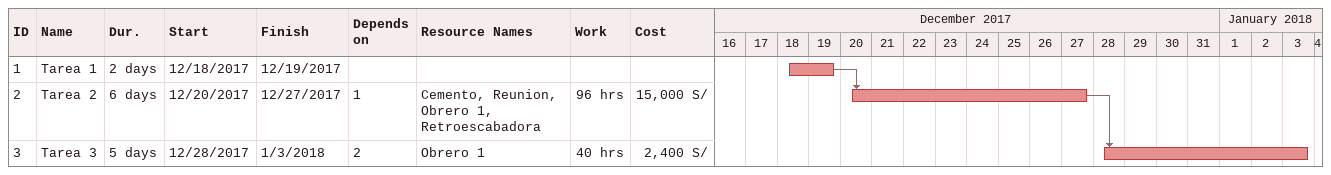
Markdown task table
| ID | Task | Duration | Start | Finish | Predecessors | Resources | Work (h) | Cost (S/) |
|---|---|---|---|---|---|---|---|---|
| 1 | Tarea 1 | 2d | 2017-12-18 | 2017-12-19 |  |  |  |  |
| 2 | Tarea 2 | 6d | 2017-12-20 | 2017-12-27 | 1 | Cemento, Reunion, Obrero 1, Retroescabadora | 96 | 15000 |
| 3 | Tarea 3 | 5d | 2017-12-28 | 2018-01-03 | 2 | Obrero 1 | 40 | 2400 |
